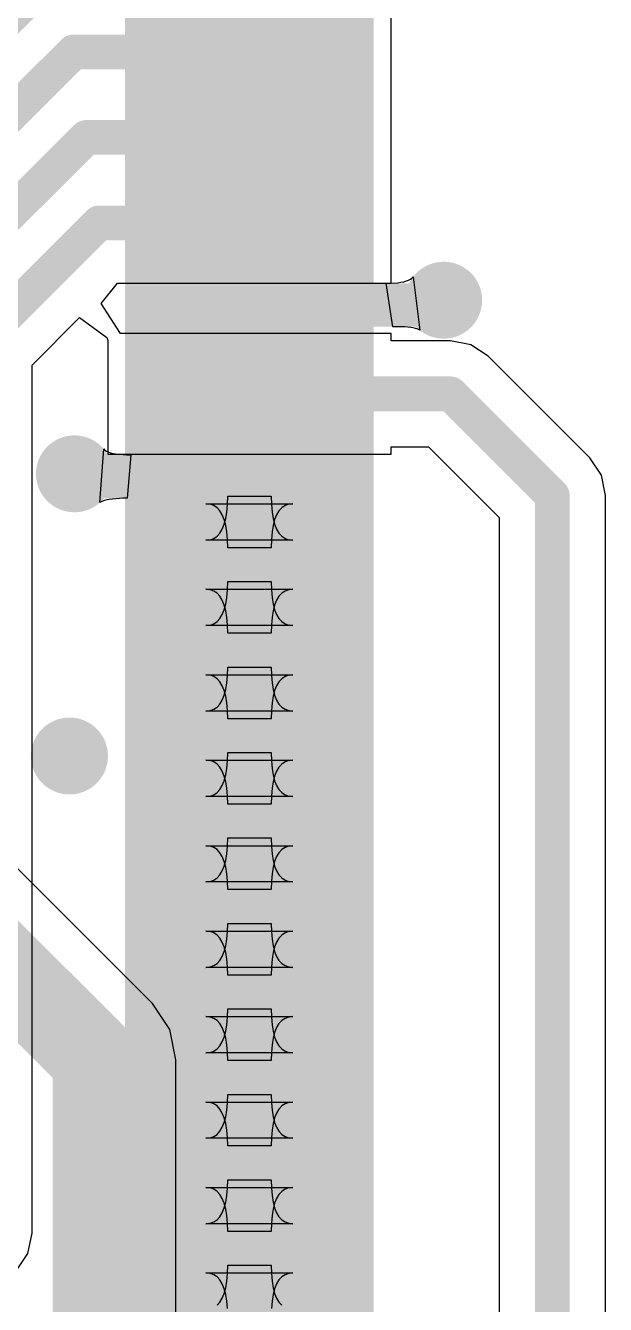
# Model space of a CAD drawing. Header units: millimetres. Extents: x -27 to 79, y -14 to 66.
# Drawn here: x 65.96 to 69.35, y 24.42 to 31.91 of the extents above; entities that cross this region are included whole.
import ezdxf

# ---------------------------------------------------------------- set-up
doc = ezdxf.new("R2010")
doc.units = ezdxf.units.MM
for name, color, linetype in [('BottomLayer', 5, 'Continuous'), ('TopLayer', 1, 'Continuous'), ('TopPaste', 8, 'Continuous'), ('TopSolder', 216, 'Continuous'), ('ViaHoleLayer', 16, 'Continuous')]:
    doc.layers.add(name, color=color, linetype=linetype)

msp = doc.modelspace()

# ---------------------------------------------------------------- hatches: boundary and pattern name
at = {"layer": 'BottomLayer'}
h = msp.add_hatch(color=5, dxfattribs=at)
edge = h.paths.add_edge_path()
edge.add_arc((68.4007, 30.3007), 0.225, 0, 360)
h = msp.add_hatch(color=5, dxfattribs=at)
edge = h.paths.add_edge_path()
edge.add_arc((66.2417, 29.2847), 0.225, 0, 360)
h = msp.add_hatch(color=5, dxfattribs=at)
edge = h.paths.add_edge_path()
edge.add_arc((66.2127, 27.6337), 0.225, 0, 360)
at = {"layer": 'TopLayer'}
for points in [[(66.6399, 31.6029), (66.6399, 31.9029), (67.8899, 31.9029), (67.8899, 31.6029)], [(66.6399, 31.1029), (66.6399, 31.4029), (67.8899, 31.4029), (67.8899, 31.1029)], [(66.6399, 30.6029), (66.6399, 30.9029), (67.8899, 30.9029), (67.8899, 30.6029)], [(66.6399, 30.1029), (66.6399, 30.4029), (67.8899, 30.4029), (67.8899, 30.1029)], [(66.6399, 29.6029), (66.6399, 29.9029), (67.8899, 29.9029), (67.8899, 29.6029)], [(66.6399, 29.1029), (66.6399, 29.4029), (67.8899, 29.4029), (67.8899, 29.1029)], [(66.6399, 28.6029), (66.6399, 28.9029), (67.8899, 28.9029), (67.8899, 28.6029)], [(66.6399, 28.1029), (66.6399, 28.4029), (67.8899, 28.4029), (67.8899, 28.1029)], [(66.6399, 27.6029), (66.6399, 27.9029), (67.8899, 27.9029), (67.8899, 27.6029)], [(66.6399, 27.1029), (66.6399, 27.4029), (67.8899, 27.4029), (67.8899, 27.1029)], [(66.6399, 26.6029), (66.6399, 26.9029), (67.8899, 26.9029), (67.8899, 26.6029)], [(66.6399, 26.1029), (66.6399, 26.4029), (67.8899, 26.4029), (67.8899, 26.1029)], [(66.6399, 25.6029), (66.6399, 25.9029), (67.8899, 25.9029), (67.8899, 25.6029)], [(66.6399, 25.1029), (66.6399, 25.4029), (67.8899, 25.4029), (67.8899, 25.1029)], [(66.6399, 24.6029), (66.6399, 24.9029), (67.8899, 24.9029), (67.8899, 24.6029)]]:
    msp.add_hatch(color=1, dxfattribs=at).paths.add_polyline_path(points)
h = msp.add_hatch(color=1, dxfattribs=at)
edge = h.paths.add_edge_path()
edge.add_arc((68.4007, 30.3007), 0.225, 0, 360)
h = msp.add_hatch(color=1, dxfattribs=at)
edge = h.paths.add_edge_path()
edge.add_arc((66.2417, 29.2847), 0.225, 0, 360)
h = msp.add_hatch(color=1, dxfattribs=at)
edge = h.paths.add_edge_path()
edge.add_arc((66.2127, 27.6337), 0.225, 0, 360)
at = {"layer": 'TopPaste'}
for points in [[(66.6399, 31.6029), (66.6399, 31.9029), (67.8899, 31.9029), (67.8899, 31.6029)], [(66.6399, 31.1029), (66.6399, 31.4029), (67.8899, 31.4029), (67.8899, 31.1029)], [(66.6399, 30.6029), (66.6399, 30.9029), (67.8899, 30.9029), (67.8899, 30.6029)], [(66.6399, 30.1029), (66.6399, 30.4029), (67.8899, 30.4029), (67.8899, 30.1029)], [(66.6399, 29.6029), (66.6399, 29.9029), (67.8899, 29.9029), (67.8899, 29.6029)], [(66.6399, 29.1029), (66.6399, 29.4029), (67.8899, 29.4029), (67.8899, 29.1029)], [(66.6399, 28.6029), (66.6399, 28.9029), (67.8899, 28.9029), (67.8899, 28.6029)], [(66.6399, 28.1029), (66.6399, 28.4029), (67.8899, 28.4029), (67.8899, 28.1029)], [(66.6399, 27.6029), (66.6399, 27.9029), (67.8899, 27.9029), (67.8899, 27.6029)], [(66.6399, 27.1029), (66.6399, 27.4029), (67.8899, 27.4029), (67.8899, 27.1029)], [(66.6399, 26.6029), (66.6399, 26.9029), (67.8899, 26.9029), (67.8899, 26.6029)], [(66.6399, 26.1029), (66.6399, 26.4029), (67.8899, 26.4029), (67.8899, 26.1029)], [(66.6399, 25.6029), (66.6399, 25.9029), (67.8899, 25.9029), (67.8899, 25.6029)], [(66.6399, 25.1029), (66.6399, 25.4029), (67.8899, 25.4029), (67.8899, 25.1029)], [(66.6399, 24.6029), (66.6399, 24.9029), (67.8899, 24.9029), (67.8899, 24.6029)]]:
    msp.add_hatch(color=8, dxfattribs=at).paths.add_polyline_path(points)
at = {"layer": 'TopSolder'}
for points in [[(66.5383, 31.5013), (66.5383, 32.0045), (67.9915, 32.0045), (67.9915, 31.5013)], [(66.5383, 31.0013), (66.5383, 31.5045), (67.9915, 31.5045), (67.9915, 31.0013)], [(66.5383, 30.5013), (66.5383, 31.0045), (67.9915, 31.0045), (67.9915, 30.5013)], [(66.5383, 30.0013), (66.5383, 30.5045), (67.9915, 30.5045), (67.9915, 30.0013)], [(66.5383, 29.5013), (66.5383, 30.0045), (67.9915, 30.0045), (67.9915, 29.5013)], [(66.5383, 29.0013), (66.5383, 29.5045), (67.9915, 29.5045), (67.9915, 29.0013)], [(66.5383, 28.5013), (66.5383, 29.0045), (67.9915, 29.0045), (67.9915, 28.5013)], [(66.5383, 28.0013), (66.5383, 28.5045), (67.9915, 28.5045), (67.9915, 28.0013)], [(66.5383, 27.5013), (66.5383, 28.0045), (67.9915, 28.0045), (67.9915, 27.5013)], [(66.5383, 27.0013), (66.5383, 27.5045), (67.9915, 27.5045), (67.9915, 27.0013)], [(66.5383, 26.5013), (66.5383, 27.0045), (67.9915, 27.0045), (67.9915, 26.5013)], [(66.5383, 26.0013), (66.5383, 26.5045), (67.9915, 26.5045), (67.9915, 26.0013)], [(66.5383, 25.5013), (66.5383, 26.0045), (67.9915, 26.0045), (67.9915, 25.5013)], [(66.5383, 25.0013), (66.5383, 25.5045), (67.9915, 25.5045), (67.9915, 25.0013)], [(66.5383, 24.5013), (66.5383, 25.0045), (67.9915, 25.0045), (67.9915, 24.5013)], [(66.5383, 24.0013), (66.5383, 24.5045), (67.9915, 24.5045), (67.9915, 24.0013)]]:
    msp.add_hatch(color=216, dxfattribs=at).paths.add_polyline_path(points)
at = {"layer": 'ViaHoleLayer'}
h = msp.add_hatch(color=16, dxfattribs=at)
edge = h.paths.add_edge_path()
edge.add_arc((68.4007, 30.3007), 0.1, 0, 360)
h = msp.add_hatch(color=16, dxfattribs=at)
edge = h.paths.add_edge_path()
edge.add_arc((66.2417, 29.2847), 0.1, 0, 360)
h = msp.add_hatch(color=16, dxfattribs=at)
edge = h.paths.add_edge_path()
edge.add_arc((66.2127, 27.6337), 0.1, 0, 360)

# ---------------------------------------------------------------- linework, layer by layer
at = {"layer": 'BottomLayer'}
for p, q in [((66.6983, 26.1853), (65.4283, 27.4553)), ((66.7993, 26.034), (66.6983, 26.1853)), ((66.8348, 25.8557), (66.7993, 26.034)), ((66.8348, 21.5377), (66.8348, 25.8557))]:
    msp.add_line(p, q, dxfattribs=at)
at = {"layer": 'BottomLayer', "const_width": 0.508}
for points in [[(65.0987, 27.1257), (66.3687, 25.8557)], [(66.3687, 21.5377), (66.3687, 25.8557)]]:
    msp.add_lwpolyline(points, dxfattribs=at)
at = {"layer": 'BottomLayer', "const_width": 0.254}
msp.add_lwpolyline([(66.2417, 25.8557, 1), (66.4957, 25.8557, 1)], format="xyb", close=True, dxfattribs=at)
msp.add_lwpolyline([(66.2417, 25.8557, 1), (66.4957, 25.8557, 1)], format="xyb", close=True, dxfattribs=at)
at = {"layer": 'TopLayer'}
for p, q in [((68.0931, 31.3997), (68.0931, 32.6061)), ((68.0931, 30.3997), (68.0931, 31.3997)), ((66.3983, 30.2812), (66.4936, 30.3997)), ((66.4936, 30.3997), (68.0931, 30.3997)), ((68.0636, 30.3997), (68.0886, 30.4001)), ((68.1025, 30.1457), (68.0636, 30.3997)), ((68.0886, 30.4001), (68.1323, 30.4031)), ((68.1323, 30.4031), (68.1511, 30.4057)), ((68.1511, 30.4057), (68.168, 30.409)), ((68.168, 30.409), (68.1828, 30.4131)), ((68.1828, 30.4131), (68.1955, 30.418)), ((68.1955, 30.418), (68.2063, 30.4236)), ((68.2063, 30.4236), (68.215, 30.4299)), ((68.215, 30.4299), (68.2217, 30.437)), ((68.2217, 30.437), (68.2608, 30.1244)), ((66.5108, 30.1061), (66.3983, 30.2812)), ((65.9936, 29.9209), (66.2722, 30.1995)), ((66.2722, 30.1995), (66.4303, 30.0814)), ((66.4303, 30.0814), (66.4367, 30.0656)), ((66.6376, 30.1061), (66.5108, 30.1061)), ((68.0931, 30.1061), (66.6376, 30.1061)), ((68.0931, 30.0637), (68.0931, 30.1061)), ((68.1277, 30.1455), (68.1025, 30.1457)), ((68.1719, 30.1438), (68.1277, 30.1455)), ((68.2078, 30.1404), (68.1719, 30.1438)), ((68.2226, 30.1381), (68.2078, 30.1404)), ((68.2352, 30.1353), (68.2226, 30.1381)), ((68.2458, 30.1321), (68.2352, 30.1353)), ((68.2543, 30.1285), (68.2458, 30.1321)), ((68.2608, 30.1244), (68.2543, 30.1285)), ((66.4367, 30.0656), (66.4367, 29.9151)), ((68.4404, 30.0637), (68.0931, 30.0637)), ((68.5593, 30.04), (68.4404, 30.0637)), ((68.6601, 29.9727), (68.5593, 30.04)), ((69.2554, 29.3774), (68.6601, 29.9727)), ((65.9936, 24.8426), (65.9936, 29.9209)), ((66.4367, 29.9151), (66.4367, 29.3997)), ((66.3908, 29.1162), (66.413, 29.4304)), ((66.413, 29.4304), (66.4199, 29.4238)), ((66.4199, 29.4238), (66.4288, 29.4179)), ((66.4288, 29.4179), (66.4398, 29.4128)), ((66.4398, 29.4128), (66.4527, 29.4082)), ((66.4527, 29.4082), (66.4676, 29.4044)), ((68.0931, 29.3997), (68.0931, 29.4422)), ((68.0931, 29.4422), (68.3117, 29.4422)), ((68.3117, 29.4422), (68.7249, 29.0289)), ((66.4367, 29.3997), (68.0931, 29.3997)), ((66.4676, 29.4044), (66.4845, 29.4013)), ((66.4845, 29.4013), (66.5035, 29.3989)), ((66.5035, 29.3989), (66.5473, 29.3961)), ((66.5473, 29.3961), (66.5723, 29.3958)), ((66.5723, 29.3958), (66.5505, 29.1418)), ((69.3228, 29.2766), (69.2554, 29.3774)), ((69.3464, 29.1577), (69.3228, 29.2766)), ((66.3976, 29.1211), (66.3908, 29.1162)), ((66.4064, 29.1254), (66.3976, 29.1211)), ((66.4173, 29.1292), (66.4064, 29.1254)), ((66.4302, 29.1326), (66.4173, 29.1292)), ((66.4452, 29.1354), (66.4302, 29.1326)), ((66.5253, 29.1415), (66.4452, 29.1354)), ((66.5505, 29.1418), (66.5253, 29.1415)), ((67.035, 29.1064), (67.0109, 29.109)), ((67.0109, 29.109), (67.5189, 29.109)), ((67.1366, 29.105), (67.1379, 29.1539)), ((67.1379, 29.1539), (67.3919, 29.1539)), ((67.3919, 29.1539), (67.3932, 29.105)), ((67.5189, 29.109), (67.4948, 29.1064)), ((69.3464, 19.2517), (69.3464, 29.1577)), ((67.0566, 29.0987), (67.035, 29.1064)), ((67.0757, 29.0859), (67.0566, 29.0987)), ((67.0922, 29.0679), (67.0757, 29.0859)), ((67.1062, 29.0447), (67.0922, 29.0679)), ((67.1176, 29.0165), (67.1062, 29.0447)), ((67.1265, 29.0228), (67.1328, 29.0613)), ((67.1328, 29.0613), (67.1366, 29.105)), ((67.3932, 29.105), (67.397, 29.0613)), ((67.397, 29.0613), (67.4033, 29.0228)), ((67.4237, 29.0447), (67.4122, 29.0165)), ((67.4376, 29.0679), (67.4237, 29.0447)), ((67.4541, 29.0859), (67.4376, 29.0679)), ((67.4732, 29.0987), (67.4541, 29.0859)), ((67.4948, 29.1064), (67.4732, 29.0987)), ((67.0922, 28.9379), (67.1062, 28.9611)), ((67.1062, 28.9611), (67.1176, 28.9893)), ((67.1176, 28.9893), (67.1265, 29.0228)), ((67.1265, 28.983), (67.1176, 29.0165)), ((67.1328, 28.9445), (67.1265, 28.983)), ((67.4033, 28.983), (67.397, 28.9445)), ((67.4033, 29.0228), (67.4122, 28.9893)), ((67.4122, 29.0165), (67.4033, 28.983)), ((67.4122, 28.9893), (67.4237, 28.9611)), ((67.4237, 28.9611), (67.4376, 28.9379)), ((68.7249, 29.0289), (68.7249, 19.5624)), ((67.0109, 28.8968), (67.035, 28.8994)), ((67.5189, 28.8968), (67.0109, 28.8968)), ((67.035, 28.8994), (67.0566, 28.9071)), ((67.0566, 28.9071), (67.0757, 28.9199)), ((67.0757, 28.9199), (67.0922, 28.9379)), ((67.1366, 28.9008), (67.1328, 28.9445)), ((67.1379, 28.8519), (67.1366, 28.9008)), ((67.3932, 28.9008), (67.3919, 28.8519)), ((67.397, 28.9445), (67.3932, 28.9008)), ((67.4376, 28.9379), (67.4541, 28.9199)), ((67.4541, 28.9199), (67.4732, 28.9071)), ((67.4732, 28.9071), (67.4948, 28.8994)), ((67.4948, 28.8994), (67.5189, 28.8968)), ((67.3919, 28.8519), (67.1379, 28.8519)), ((67.035, 28.6064), (67.0109, 28.609)), ((67.0109, 28.609), (67.5189, 28.609)), ((67.0566, 28.5987), (67.035, 28.6064)), ((67.0757, 28.5859), (67.0566, 28.5987)), ((67.0922, 28.5679), (67.0757, 28.5859)), ((67.1328, 28.5613), (67.1366, 28.605)), ((67.1366, 28.605), (67.1379, 28.6539)), ((67.1379, 28.6539), (67.3919, 28.6539)), ((67.3919, 28.6539), (67.3932, 28.605)), ((67.3932, 28.605), (67.397, 28.5613)), ((67.4541, 28.5859), (67.4376, 28.5679)), ((67.4732, 28.5987), (67.4541, 28.5859)), ((67.4948, 28.6064), (67.4732, 28.5987)), ((67.5189, 28.609), (67.4948, 28.6064)), ((67.1062, 28.5447), (67.0922, 28.5679)), ((67.1176, 28.5165), (67.1062, 28.5447)), ((67.1176, 28.4893), (67.1265, 28.5228)), ((67.1265, 28.483), (67.1176, 28.5165)), ((67.1265, 28.5228), (67.1328, 28.5613)), ((67.397, 28.5613), (67.4033, 28.5228)), ((67.4033, 28.5228), (67.4122, 28.4893)), ((67.4122, 28.5165), (67.4033, 28.483)), ((67.4237, 28.5447), (67.4122, 28.5165)), ((67.4376, 28.5679), (67.4237, 28.5447)), ((67.0757, 28.4199), (67.0922, 28.4379)), ((67.0922, 28.4379), (67.1062, 28.4611)), ((67.1062, 28.4611), (67.1176, 28.4893)), ((67.1328, 28.4445), (67.1265, 28.483)), ((67.1366, 28.4008), (67.1328, 28.4445)), ((67.397, 28.4445), (67.3932, 28.4008)), ((67.4033, 28.483), (67.397, 28.4445)), ((67.4122, 28.4893), (67.4237, 28.4611)), ((67.4237, 28.4611), (67.4376, 28.4379)), ((67.4376, 28.4379), (67.4541, 28.4199)), ((67.0109, 28.3968), (67.035, 28.3994)), ((67.5189, 28.3968), (67.0109, 28.3968)), ((67.035, 28.3994), (67.0566, 28.4071)), ((67.0566, 28.4071), (67.0757, 28.4199)), ((67.1379, 28.3519), (67.1366, 28.4008)), ((67.3932, 28.4008), (67.3919, 28.3519)), ((67.4541, 28.4199), (67.4732, 28.4071)), ((67.4732, 28.4071), (67.4948, 28.3994)), ((67.4948, 28.3994), (67.5189, 28.3968)), ((67.3919, 28.3519), (67.1379, 28.3519)), ((67.1366, 28.105), (67.1379, 28.1539)), ((67.1379, 28.1539), (67.3919, 28.1539)), ((67.3919, 28.1539), (67.3932, 28.105)), ((67.035, 28.1064), (67.0109, 28.109)), ((67.0109, 28.109), (67.5189, 28.109)), ((67.0566, 28.0987), (67.035, 28.1064)), ((67.0757, 28.0859), (67.0566, 28.0987)), ((67.0922, 28.0679), (67.0757, 28.0859)), ((67.1062, 28.0447), (67.0922, 28.0679)), ((67.1265, 28.0228), (67.1328, 28.0613)), ((67.1328, 28.0613), (67.1366, 28.105)), ((67.3932, 28.105), (67.397, 28.0613)), ((67.397, 28.0613), (67.4033, 28.0228)), ((67.4376, 28.0679), (67.4237, 28.0447)), ((67.4541, 28.0859), (67.4376, 28.0679)), ((67.4732, 28.0987), (67.4541, 28.0859)), ((67.4948, 28.1064), (67.4732, 28.0987)), ((67.5189, 28.109), (67.4948, 28.1064)), ((67.1176, 28.0165), (67.1062, 28.0447)), ((67.1062, 27.9611), (67.1176, 27.9893)), ((67.1176, 27.9893), (67.1265, 28.0228)), ((67.1265, 27.983), (67.1176, 28.0165)), ((67.4033, 28.0228), (67.4122, 27.9893)), ((67.4122, 28.0165), (67.4033, 27.983)), ((67.4237, 28.0447), (67.4122, 28.0165)), ((67.4122, 27.9893), (67.4237, 27.9611)), ((67.0566, 27.9071), (67.0757, 27.9199)), ((67.0757, 27.9199), (67.0922, 27.9379)), ((67.0922, 27.9379), (67.1062, 27.9611)), ((67.1328, 27.9445), (67.1265, 27.983)), ((67.1366, 27.9008), (67.1328, 27.9445)), ((67.397, 27.9445), (67.3932, 27.9008)), ((67.4033, 27.983), (67.397, 27.9445)), ((67.4237, 27.9611), (67.4376, 27.9379)), ((67.4376, 27.9379), (67.4541, 27.9199)), ((67.4541, 27.9199), (67.4732, 27.9071)), ((67.0109, 27.8968), (67.035, 27.8994)), ((67.5189, 27.8968), (67.0109, 27.8968)), ((67.035, 27.8994), (67.0566, 27.9071)), ((67.1379, 27.852), (67.1366, 27.9008)), ((67.3919, 27.852), (67.1379, 27.852)), ((67.3932, 27.9008), (67.3919, 27.852)), ((67.4732, 27.9071), (67.4948, 27.8994)), ((67.4948, 27.8994), (67.5189, 27.8968)), ((67.1366, 27.605), (67.1379, 27.6539)), ((67.1379, 27.6539), (67.3919, 27.6539)), ((67.3919, 27.6539), (67.3932, 27.605)), ((67.035, 27.6064), (67.0109, 27.609)), ((67.0109, 27.609), (67.5189, 27.609)), ((67.0566, 27.5987), (67.035, 27.6064)), ((67.0757, 27.5859), (67.0566, 27.5987)), ((67.0922, 27.5679), (67.0757, 27.5859)), ((67.1062, 27.5447), (67.0922, 27.5679)), ((67.1176, 27.5165), (67.1062, 27.5447)), ((67.1265, 27.5228), (67.1328, 27.5613)), ((67.1328, 27.5613), (67.1366, 27.605)), ((67.3932, 27.605), (67.397, 27.5613)), ((67.397, 27.5613), (67.4033, 27.5228)), ((67.4237, 27.5447), (67.4122, 27.5165)), ((67.4376, 27.5679), (67.4237, 27.5447)), ((67.4541, 27.5859), (67.4376, 27.5679)), ((67.4732, 27.5987), (67.4541, 27.5859)), ((67.4948, 27.6064), (67.4732, 27.5987)), ((67.5189, 27.609), (67.4948, 27.6064)), ((67.1062, 27.4611), (67.1176, 27.4893)), ((67.1176, 27.4893), (67.1265, 27.5228)), ((67.1265, 27.483), (67.1176, 27.5165)), ((67.1328, 27.4445), (67.1265, 27.483)), ((67.4033, 27.483), (67.397, 27.4445)), ((67.4033, 27.5228), (67.4122, 27.4893)), ((67.4122, 27.5165), (67.4033, 27.483)), ((67.4122, 27.4893), (67.4237, 27.4611)), ((67.0109, 27.3968), (67.035, 27.3994)), ((67.5189, 27.3968), (67.0109, 27.3968)), ((67.035, 27.3994), (67.0566, 27.4071)), ((67.0566, 27.4071), (67.0757, 27.4199)), ((67.0757, 27.4199), (67.0922, 27.4379)), ((67.0922, 27.4379), (67.1062, 27.4611)), ((67.1366, 27.4008), (67.1328, 27.4445)), ((67.1379, 27.352), (67.1366, 27.4008)), ((67.3932, 27.4008), (67.3919, 27.352)), ((67.397, 27.4445), (67.3932, 27.4008)), ((67.4237, 27.4611), (67.4376, 27.4379)), ((67.4376, 27.4379), (67.4541, 27.4199)), ((67.4541, 27.4199), (67.4732, 27.4071)), ((67.4732, 27.4071), (67.4948, 27.3994)), ((67.4948, 27.3994), (67.5189, 27.3968)), ((67.3919, 27.352), (67.1379, 27.352)), ((67.035, 27.1064), (67.0109, 27.109)), ((67.0109, 27.109), (67.5189, 27.109)), ((67.0566, 27.0987), (67.035, 27.1064)), ((67.0757, 27.0859), (67.0566, 27.0987)), ((67.1328, 27.0613), (67.1366, 27.105)), ((67.1366, 27.105), (67.1379, 27.1539)), ((67.1379, 27.1539), (67.3919, 27.1539)), ((67.3919, 27.1539), (67.3932, 27.105)), ((67.3932, 27.105), (67.397, 27.0613)), ((67.4732, 27.0987), (67.4541, 27.0859)), ((67.4948, 27.1064), (67.4732, 27.0987)), ((67.5189, 27.109), (67.4948, 27.1064)), ((67.0922, 27.0679), (67.0757, 27.0859)), ((67.1062, 27.0447), (67.0922, 27.0679)), ((67.1176, 27.0165), (67.1062, 27.0447)), ((67.1176, 26.9893), (67.1265, 27.0228)), ((67.1265, 26.983), (67.1176, 27.0165)), ((67.1265, 27.0228), (67.1328, 27.0613)), ((67.397, 27.0613), (67.4033, 27.0228)), ((67.4033, 27.0228), (67.4122, 26.9893)), ((67.4122, 27.0165), (67.4033, 26.983)), ((67.4237, 27.0447), (67.4122, 27.0165)), ((67.4376, 27.0679), (67.4237, 27.0447)), ((67.4541, 27.0859), (67.4376, 27.0679)), ((67.0757, 26.9199), (67.0922, 26.9379)), ((67.0922, 26.9379), (67.1062, 26.9611)), ((67.1062, 26.9611), (67.1176, 26.9893)), ((67.1328, 26.9445), (67.1265, 26.983)), ((67.1366, 26.9008), (67.1328, 26.9445)), ((67.397, 26.9445), (67.3932, 26.9008)), ((67.4033, 26.983), (67.397, 26.9445)), ((67.4122, 26.9893), (67.4237, 26.9611)), ((67.4237, 26.9611), (67.4376, 26.9379)), ((67.4376, 26.9379), (67.4541, 26.9199)), ((67.0109, 26.8968), (67.035, 26.8994)), ((67.5189, 26.8968), (67.0109, 26.8968)), ((67.035, 26.8994), (67.0566, 26.9071)), ((67.0566, 26.9071), (67.0757, 26.9199)), ((67.1379, 26.852), (67.1366, 26.9008)), ((67.3932, 26.9008), (67.3919, 26.852)), ((67.4541, 26.9199), (67.4732, 26.9071)), ((67.4732, 26.9071), (67.4948, 26.8994)), ((67.4948, 26.8994), (67.5189, 26.8968)), ((67.3919, 26.852), (67.1379, 26.852)), ((67.1366, 26.605), (67.1379, 26.6539)), ((67.1379, 26.6539), (67.3919, 26.6539)), ((67.3919, 26.6539), (67.3932, 26.605)), ((67.035, 26.6064), (67.0109, 26.609)), ((67.0109, 26.609), (67.5189, 26.609)), ((67.0566, 26.5987), (67.035, 26.6064)), ((67.0757, 26.5859), (67.0566, 26.5987)), ((67.0922, 26.5679), (67.0757, 26.5859)), ((67.1062, 26.5447), (67.0922, 26.5679)), ((67.1328, 26.5613), (67.1366, 26.605)), ((67.3932, 26.605), (67.397, 26.5613)), ((67.4376, 26.5679), (67.4237, 26.5447)), ((67.4541, 26.5859), (67.4376, 26.5679)), ((67.4732, 26.5987), (67.4541, 26.5859)), ((67.4948, 26.6064), (67.4732, 26.5987)), ((67.5189, 26.609), (67.4948, 26.6064)), ((67.1176, 26.5165), (67.1062, 26.5447)), ((67.1062, 26.4611), (67.1176, 26.4893)), ((67.1176, 26.4893), (67.1265, 26.5228)), ((67.1265, 26.483), (67.1176, 26.5165)), ((67.1265, 26.5228), (67.1328, 26.5613)), ((67.397, 26.5613), (67.4033, 26.5228)), ((67.4033, 26.5228), (67.4122, 26.4893)), ((67.4122, 26.5165), (67.4033, 26.483)), ((67.4237, 26.5447), (67.4122, 26.5165)), ((67.4122, 26.4893), (67.4237, 26.4611)), ((67.0566, 26.4071), (67.0757, 26.4199)), ((67.0757, 26.4199), (67.0922, 26.4379)), ((67.0922, 26.4379), (67.1062, 26.4611)), ((67.1328, 26.4445), (67.1265, 26.483)), ((67.1366, 26.4008), (67.1328, 26.4445)), ((67.397, 26.4445), (67.3932, 26.4008)), ((67.4033, 26.483), (67.397, 26.4445)), ((67.4237, 26.4611), (67.4376, 26.4379)), ((67.4376, 26.4379), (67.4541, 26.4199)), ((67.4541, 26.4199), (67.4732, 26.4071)), ((67.0109, 26.3968), (67.035, 26.3994)), ((67.5189, 26.3968), (67.0109, 26.3968)), ((67.035, 26.3994), (67.0566, 26.4071)), ((67.1379, 26.352), (67.1366, 26.4008)), ((67.3919, 26.352), (67.1379, 26.352)), ((67.3932, 26.4008), (67.3919, 26.352)), ((67.4732, 26.4071), (67.4948, 26.3994)), ((67.4948, 26.3994), (67.5189, 26.3968)), ((67.1366, 26.105), (67.1379, 26.1539)), ((67.1379, 26.1539), (67.3919, 26.1539)), ((67.3919, 26.1539), (67.3932, 26.105)), ((67.035, 26.1064), (67.0109, 26.109)), ((67.0109, 26.109), (67.5189, 26.109)), ((67.0566, 26.0987), (67.035, 26.1064)), ((67.0757, 26.0859), (67.0566, 26.0987)), ((67.0922, 26.0679), (67.0757, 26.0859)), ((67.1062, 26.0447), (67.0922, 26.0679)), ((67.1176, 26.0165), (67.1062, 26.0447)), ((67.1265, 26.0228), (67.1328, 26.0613)), ((67.1328, 26.0613), (67.1366, 26.105)), ((67.3932, 26.105), (67.397, 26.0613)), ((67.397, 26.0613), (67.4033, 26.0228)), ((67.4237, 26.0447), (67.4122, 26.0165)), ((67.4376, 26.0679), (67.4237, 26.0447)), ((67.4541, 26.0859), (67.4376, 26.0679)), ((67.4732, 26.0987), (67.4541, 26.0859)), ((67.4948, 26.1064), (67.4732, 26.0987)), ((67.5189, 26.109), (67.4948, 26.1064)), ((67.1062, 25.9611), (67.1176, 25.9893)), ((67.1176, 25.9893), (67.1265, 26.0228)), ((67.1265, 25.983), (67.1176, 26.0165)), ((67.1328, 25.9445), (67.1265, 25.983)), ((67.4033, 25.983), (67.397, 25.9445)), ((67.4033, 26.0228), (67.4122, 25.9893)), ((67.4122, 26.0165), (67.4033, 25.983)), ((67.4122, 25.9893), (67.4237, 25.9611)), ((67.0109, 25.8968), (67.035, 25.8994)), ((67.5189, 25.8968), (67.0109, 25.8968)), ((67.035, 25.8994), (67.0566, 25.9071)), ((67.0566, 25.9071), (67.0757, 25.9199)), ((67.0757, 25.9199), (67.0922, 25.9379)), ((67.0922, 25.9379), (67.1062, 25.9611)), ((67.1366, 25.9008), (67.1328, 25.9445)), ((67.1379, 25.852), (67.1366, 25.9008)), ((67.3932, 25.9008), (67.3919, 25.852)), ((67.397, 25.9445), (67.3932, 25.9008)), ((67.4237, 25.9611), (67.4376, 25.9379)), ((67.4376, 25.9379), (67.4541, 25.9199)), ((67.4541, 25.9199), (67.4732, 25.9071)), ((67.4732, 25.9071), (67.4948, 25.8994)), ((67.4948, 25.8994), (67.5189, 25.8968)), ((67.3919, 25.852), (67.1379, 25.852)), ((67.035, 25.6064), (67.0109, 25.609)), ((67.0109, 25.609), (67.5189, 25.609)), ((67.0566, 25.5987), (67.035, 25.6064)), ((67.0757, 25.5859), (67.0566, 25.5987)), ((67.1328, 25.5613), (67.1366, 25.605)), ((67.1366, 25.605), (67.1379, 25.6539)), ((67.1379, 25.6539), (67.3919, 25.6539)), ((67.3919, 25.6539), (67.3932, 25.605)), ((67.3932, 25.605), (67.397, 25.5613)), ((67.4732, 25.5987), (67.4541, 25.5859)), ((67.4948, 25.6064), (67.4732, 25.5987)), ((67.5189, 25.609), (67.4948, 25.6064)), ((67.0922, 25.5679), (67.0757, 25.5859)), ((67.1062, 25.5447), (67.0922, 25.5679)), ((67.1176, 25.5165), (67.1062, 25.5447)), ((67.1176, 25.4893), (67.1265, 25.5228)), ((67.1265, 25.4831), (67.1176, 25.5165)), ((67.1265, 25.5228), (67.1328, 25.5613)), ((67.397, 25.5613), (67.4033, 25.5228)), ((67.4033, 25.5228), (67.4122, 25.4893)), ((67.4122, 25.5165), (67.4033, 25.4831)), ((67.4237, 25.5447), (67.4122, 25.5165)), ((67.4376, 25.5679), (67.4237, 25.5447)), ((67.4541, 25.5859), (67.4376, 25.5679)), ((67.0922, 25.4379), (67.1062, 25.4611)), ((67.1062, 25.4611), (67.1176, 25.4893)), ((67.1328, 25.4445), (67.1265, 25.4831)), ((67.1366, 25.4008), (67.1328, 25.4445)), ((67.397, 25.4445), (67.3932, 25.4008)), ((67.4033, 25.4831), (67.397, 25.4445)), ((67.4122, 25.4893), (67.4237, 25.4611)), ((67.4237, 25.4611), (67.4376, 25.4379)), ((67.0109, 25.3968), (67.035, 25.3994)), ((67.5189, 25.3968), (67.0109, 25.3968)), ((67.035, 25.3994), (67.0566, 25.4071)), ((67.0566, 25.4071), (67.0757, 25.4199)), ((67.0757, 25.4199), (67.0922, 25.4379)), ((67.1379, 25.352), (67.1366, 25.4008)), ((67.3932, 25.4008), (67.3919, 25.352)), ((67.4376, 25.4379), (67.4541, 25.4199)), ((67.4541, 25.4199), (67.4732, 25.4071)), ((67.4732, 25.4071), (67.4948, 25.3994)), ((67.4948, 25.3994), (67.5189, 25.3968)), ((67.3919, 25.352), (67.1379, 25.352)), ((67.1366, 25.105), (67.1379, 25.1539)), ((67.1379, 25.1539), (67.3919, 25.1539)), ((67.3919, 25.1539), (67.3932, 25.105)), ((67.035, 25.1064), (67.0109, 25.109)), ((67.0109, 25.109), (67.5189, 25.109)), ((67.0566, 25.0987), (67.035, 25.1064)), ((67.0757, 25.0859), (67.0566, 25.0987)), ((67.0922, 25.0679), (67.0757, 25.0859)), ((67.1062, 25.0447), (67.0922, 25.0679)), ((67.1328, 25.0613), (67.1366, 25.105)), ((67.3932, 25.105), (67.397, 25.0613)), ((67.4376, 25.0679), (67.4237, 25.0447)), ((67.4541, 25.0859), (67.4376, 25.0679)), ((67.4732, 25.0987), (67.4541, 25.0859)), ((67.4948, 25.1064), (67.4732, 25.0987)), ((67.5189, 25.109), (67.4948, 25.1064)), ((67.1176, 25.0165), (67.1062, 25.0447)), ((67.1176, 24.9894), (67.1265, 25.0228)), ((67.1265, 24.9831), (67.1176, 25.0165)), ((67.1265, 25.0228), (67.1328, 25.0613)), ((67.397, 25.0613), (67.4033, 25.0228)), ((67.4033, 25.0228), (67.4122, 24.9894)), ((67.4122, 25.0165), (67.4033, 24.9831)), ((67.4237, 25.0447), (67.4122, 25.0165)), ((67.0566, 24.9071), (67.0757, 24.9199)), ((67.0757, 24.9199), (67.0922, 24.9379)), ((67.0922, 24.9379), (67.1062, 24.9611)), ((67.1062, 24.9611), (67.1176, 24.9894)), ((67.1328, 24.9445), (67.1265, 24.9831)), ((67.1366, 24.9008), (67.1328, 24.9445)), ((67.397, 24.9445), (67.3932, 24.9008)), ((67.4033, 24.9831), (67.397, 24.9445)), ((67.4122, 24.9894), (67.4237, 24.9611)), ((67.4237, 24.9611), (67.4376, 24.9379)), ((67.4376, 24.9379), (67.4541, 24.9199)), ((67.4541, 24.9199), (67.4732, 24.9071)), ((65.97, 24.7237), (65.9936, 24.8426)), ((67.0109, 24.8968), (67.035, 24.8994)), ((67.5189, 24.8968), (67.0109, 24.8968)), ((67.035, 24.8994), (67.0566, 24.9071)), ((67.1379, 24.852), (67.1366, 24.9008)), ((67.3919, 24.852), (67.1379, 24.852)), ((67.3932, 24.9008), (67.3919, 24.852)), ((67.4732, 24.9071), (67.4948, 24.8994)), ((67.4948, 24.8994), (67.5189, 24.8968)), ((65.9026, 24.6229), (65.97, 24.7237)), ((67.1366, 24.605), (67.1379, 24.6539)), ((67.1379, 24.6539), (67.3919, 24.6539)), ((67.3919, 24.6539), (67.3932, 24.605)), ((67.035, 24.6064), (67.0109, 24.609)), ((67.0109, 24.609), (67.5189, 24.609)), ((67.0566, 24.5987), (67.035, 24.6064)), ((67.0757, 24.5859), (67.0566, 24.5987)), ((67.0922, 24.5679), (67.0757, 24.5859)), ((67.1062, 24.5447), (67.0922, 24.5679)), ((67.1176, 24.5165), (67.1062, 24.5447)), ((67.1265, 24.5228), (67.1328, 24.5613)), ((67.1328, 24.5613), (67.1366, 24.605)), ((67.3932, 24.605), (67.397, 24.5613)), ((67.397, 24.5613), (67.4033, 24.5228)), ((67.4237, 24.5447), (67.4122, 24.5165)), ((67.4376, 24.5679), (67.4237, 24.5447)), ((67.4541, 24.5859), (67.4376, 24.5679)), ((67.4732, 24.5987), (67.4541, 24.5859)), ((67.4948, 24.6064), (67.4732, 24.5987)), ((67.5189, 24.609), (67.4948, 24.6064)), ((67.1062, 24.4611), (67.1176, 24.4894)), ((67.1176, 24.4894), (67.1265, 24.5228)), ((67.1265, 24.4831), (67.1176, 24.5165)), ((67.1328, 24.4445), (67.1265, 24.4831)), ((67.4033, 24.4831), (67.397, 24.4445)), ((67.4033, 24.5228), (67.4122, 24.4894)), ((67.4122, 24.5165), (67.4033, 24.4831)), ((67.4122, 24.4894), (67.4237, 24.4611)), ((67.0757, 24.4199), (67.0922, 24.4379)), ((67.0922, 24.4379), (67.1062, 24.4611)), ((67.1366, 24.4008), (67.1328, 24.4445)), ((67.397, 24.4445), (67.3932, 24.4008)), ((67.4237, 24.4611), (67.4376, 24.4379)), ((67.4376, 24.4379), (67.4541, 24.4199))]:
    msp.add_line(p, q, dxfattribs=at)
for points, const_width in [([(64.4637, 30.5547), (66.1619, 32.2529)], 0.2032), ([(64.8701, 30.3863), (66.2367, 31.7529)], 0.2032), ([(66.2367, 31.7529), (67.2649, 31.7529)], 0.2032), ([(65.2765, 30.218), (66.3114, 31.2529)], 0.2032), ([(66.3114, 31.2529), (67.2649, 31.2529)], 0.2032), ([(65.6829, 30.0496), (66.3861, 30.7529)], 0.2032), ([(66.3861, 30.7529), (67.2649, 30.7529)], 0.2032), ([(67.2649, 30.2529), (67.2847, 30.2727)], 0.254), ([(67.2847, 30.2727), (68.3727, 30.2727)], 0.254), ([(68.3727, 30.2727), (68.4007, 30.3007)], 0.254), ([(67.2649, 29.7529), (68.4404, 29.7529)], 0.2032), ([(68.4404, 29.7529), (69.0357, 29.1577)], 0.2032), ([(66.2417, 29.2847), (66.2575, 29.2688)], 0.254), ([(66.2575, 29.2688), (67.249, 29.2688)], 0.254), ([(67.249, 29.2688), (67.2649, 29.2529)], 0.254), ([(67.2649, 28.7529), (67.2649, 29.2529)], 0.254), ([(69.0357, 19.2517), (69.0357, 29.1577)], 0.2032), ([(67.2649, 28.2529), (67.2649, 28.7529)], 0.254), ([(67.2649, 27.7529), (67.2649, 28.2529)], 0.254), ([(67.2649, 27.2529), (67.2649, 27.7529)], 0.254), ([(67.2649, 26.7529), (67.2649, 27.2529)], 0.254), ([(67.2649, 26.2529), (67.2649, 26.7529)], 0.254), ([(67.2649, 25.7529), (67.2649, 26.2529)], 0.254), ([(67.2649, 25.2529), (67.2649, 25.7529)], 0.254), ([(67.2649, 24.7529), (67.2649, 25.2529)], 0.254), ([(67.2649, 24.2529), (67.2649, 24.7529)], 0.254)]:
    msp.add_lwpolyline(points, dxfattribs=dict(at, const_width=const_width))
for points, const_width in [([(66.1859, 31.7529, 1), (66.2875, 31.7529, 1)], 0.1016), ([(66.1859, 31.7529, 1), (66.2875, 31.7529, 1)], 0.1016), ([(67.2141, 31.7529, 1), (67.3157, 31.7529, 1)], 0.1016), ([(66.2606, 31.2529, 1), (66.3622, 31.2529, 1)], 0.1016), ([(66.2606, 31.2529, 1), (66.3622, 31.2529, 1)], 0.1016), ([(67.2141, 31.2529, 1), (67.3157, 31.2529, 1)], 0.1016), ([(66.3353, 30.7529, 1), (66.4369, 30.7529, 1)], 0.1016), ([(66.3353, 30.7529, 1), (66.4369, 30.7529, 1)], 0.1016), ([(67.2141, 30.7529, 1), (67.3157, 30.7529, 1)], 0.1016), ([(67.2014, 30.2529, 1), (67.3284, 30.2529, 1)], 0.127), ([(67.2212, 30.2727, 1), (67.3482, 30.2727, 1)], 0.127), ([(67.2212, 30.2727, 1), (67.3482, 30.2727, 1)], 0.127), ([(68.3092, 30.2727, 1), (68.4362, 30.2727, 1)], 0.127), ([(68.3092, 30.2727, 1), (68.4362, 30.2727, 1)], 0.127), ([(68.3372, 30.3007, 1), (68.4642, 30.3007, 1)], 0.127), ([(67.2141, 29.7529, 1), (67.3157, 29.7529, 1)], 0.1016), ([(68.3896, 29.7529, 1), (68.4912, 29.7529, 1)], 0.1016), ([(68.3896, 29.7529, 1), (68.4912, 29.7529, 1)], 0.1016), ([(66.1782, 29.2847, 1), (66.3052, 29.2847, 1)], 0.127), ([(66.194, 29.2688, 1), (66.321, 29.2688, 1)], 0.127), ([(66.194, 29.2688, 1), (66.321, 29.2688, 1)], 0.127), ([(67.1855, 29.2688, 1), (67.3125, 29.2688, 1)], 0.127), ([(67.1855, 29.2688, 1), (67.3125, 29.2688, 1)], 0.127), ([(67.2014, 29.2529, 1), (67.3284, 29.2529, 1)], 0.127), ([(67.2014, 29.2529, 1), (67.3284, 29.2529, 1)], 0.127), ([(68.9849, 29.1577, 1), (69.0865, 29.1577, 1)], 0.1016), ([(68.9849, 29.1577, 1), (69.0865, 29.1577, 1)], 0.1016), ([(67.2014, 28.7529, 1), (67.3284, 28.7529, 1)], 0.127), ([(67.2014, 28.7529, 1), (67.3284, 28.7529, 1)], 0.127), ([(67.2014, 28.2529, 1), (67.3284, 28.2529, 1)], 0.127), ([(67.2014, 28.2529, 1), (67.3284, 28.2529, 1)], 0.127), ([(67.2014, 27.7529, 1), (67.3284, 27.7529, 1)], 0.127), ([(67.2014, 27.7529, 1), (67.3284, 27.7529, 1)], 0.127), ([(67.2014, 27.2529, 1), (67.3284, 27.2529, 1)], 0.127), ([(67.2014, 27.2529, 1), (67.3284, 27.2529, 1)], 0.127), ([(67.2014, 26.7529, 1), (67.3284, 26.7529, 1)], 0.127), ([(67.2014, 26.7529, 1), (67.3284, 26.7529, 1)], 0.127), ([(67.2014, 26.2529, 1), (67.3284, 26.2529, 1)], 0.127), ([(67.2014, 26.2529, 1), (67.3284, 26.2529, 1)], 0.127), ([(67.2014, 25.7529, 1), (67.3284, 25.7529, 1)], 0.127), ([(67.2014, 25.7529, 1), (67.3284, 25.7529, 1)], 0.127), ([(67.2014, 25.2529, 1), (67.3284, 25.2529, 1)], 0.127), ([(67.2014, 25.2529, 1), (67.3284, 25.2529, 1)], 0.127), ([(67.2014, 24.7529, 1), (67.3284, 24.7529, 1)], 0.127), ([(67.2014, 24.7529, 1), (67.3284, 24.7529, 1)], 0.127)]:
    msp.add_lwpolyline(points, format="xyb", close=True, dxfattribs=dict(at, const_width=const_width))

doc.saveas('drawing.dxf')
